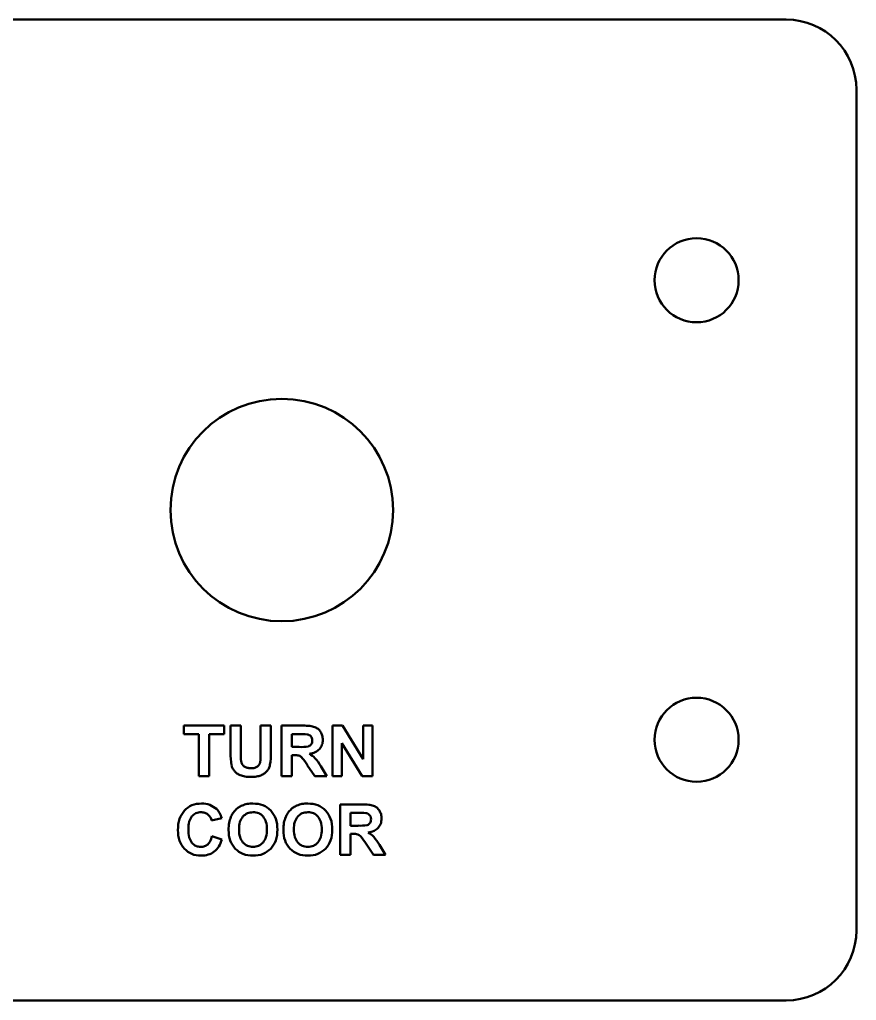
# Model space of a CAD drawing. Header units: inches. Extents: x 5.26 to 11.51, y 5.22 to 6.97.
# Drawn here: x 10.021 to 11.514, y 5.223 to 6.973 of the extents above; entities that cross this region are included whole.
import ezdxf

# ---------------------------------------------------------------- set-up
doc = ezdxf.new("R2010")
doc.units = ezdxf.units.IN
doc.header["$LTSCALE"] = 0.75
doc.header["$MEASUREMENT"] = 0
doc.layers.add('Visible', color=7, linetype='Continuous', lineweight=50)

msp = doc.modelspace()

# ---------------------------------------------------------------- linework, layer by layer
at = {"layer": 'Visible', "extrusion": (0, 1, 0)}
for p, q in [((11.3891, 6.9734), (5.3891, 6.9734)), ((11.5141, 5.3484), (11.5141, 6.8484)), ((10.3146, 5.7137), (10.3146, 5.6984)), ((10.3861, 5.7137), (10.3146, 5.7137)), ((10.3861, 5.6984), (10.3861, 5.7137)), ((10.4159, 5.7137), (10.3977, 5.7137)), ((10.3977, 5.7137), (10.3977, 5.6656)), ((10.4159, 5.6649), (10.4159, 5.7137)), ((10.4513, 5.7137), (10.4513, 5.6639)), ((10.4695, 5.7137), (10.4513, 5.7137)), ((10.4695, 5.6664), (10.4695, 5.7137)), ((10.4887, 5.7137), (10.4887, 5.6237)), ((10.5269, 5.7137), (10.4887, 5.7137)), ((10.5796, 5.7137), (10.5796, 5.6237)), ((10.5973, 5.7137), (10.5796, 5.7137)), ((10.6341, 5.6536), (10.5973, 5.7137)), ((10.6341, 5.7137), (10.6341, 5.6536)), ((10.651, 5.7137), (10.6341, 5.7137)), ((10.651, 5.6237), (10.651, 5.7137)), ((10.3146, 5.6984), (10.3413, 5.6984)), ((10.3413, 5.6984), (10.3413, 5.6237)), ((10.3595, 5.6984), (10.3861, 5.6984)), ((10.3595, 5.6237), (10.3595, 5.6984)), ((10.5069, 5.6984), (10.521, 5.6984)), ((10.5069, 5.6756), (10.5069, 5.6984)), ((10.5203, 5.6756), (10.5069, 5.6756)), ((10.5965, 5.6823), (10.6328, 5.6237)), ((10.5965, 5.6237), (10.5965, 5.6823)), ((10.5069, 5.6612), (10.5105, 5.6612)), ((10.5069, 5.6237), (10.5069, 5.6612)), ((10.5347, 5.6432), (10.5479, 5.6237)), ((10.5696, 5.6237), (10.5586, 5.6412)), ((10.3413, 5.6237), (10.3595, 5.6237)), ((10.4887, 5.6237), (10.5069, 5.6237)), ((10.5479, 5.6237), (10.5696, 5.6237)), ((10.5796, 5.6237), (10.5965, 5.6237)), ((10.6328, 5.6237), (10.651, 5.6237)), ((10.5935, 5.5732), (10.5935, 5.4832)), ((10.6317, 5.5732), (10.5935, 5.5732)), ((10.364, 5.5441), (10.382, 5.5484)), ((10.6117, 5.558), (10.6258, 5.558)), ((10.6117, 5.5351), (10.6117, 5.558)), ((10.6251, 5.5351), (10.6117, 5.5351)), ((10.3822, 5.5107), (10.3646, 5.5163)), ((10.6117, 5.5208), (10.6153, 5.5208)), ((10.6117, 5.4832), (10.6117, 5.5208)), ((10.6395, 5.5028), (10.6527, 5.4832)), ((10.6744, 5.4832), (10.6634, 5.5007)), ((10.5935, 5.4832), (10.6117, 5.4832)), ((10.6527, 5.4832), (10.6744, 5.4832)), ((5.3891, 5.2234), (11.3891, 5.2234))]:
    msp.add_line(p, q, dxfattribs=at)
at = {"layer": 'Visible'}
for centre, radius in [((11.2291, 6.5084), 0.075), ((10.4891, 6.0984), 0.1985), ((11.2291, 5.6884), 0.075)]:
    msp.add_circle(centre, radius, dxfattribs=at)
at = {"layer": 'Visible', "extrusion": (1e-16, 0, -1)}
for centre, radius, start, end in [((-11.3891, 6.8484), 0.125, 90, 180), ((-10.5241, 5.5454), 0.153, 88.842, 93.8101), ((-10.5238, 5.7449), 0.0694, 259.3593, 272.8982), ((-10.507, 5.6627), 0.1093, 349.5277, 1.5572), ((-10.5169, 5.6619), 0.1011, 353.1593, 1.6992), ((-10.3501, 5.6615), 0.1013, 178.6534, 187.3237), ((-10.3481, 5.6627), 0.1215, 178.2616, 189.1015), ((-10.4273, 5.5755), 0.127, 140.4135, 147.7851), ((-10.5177, 5.6265), 0.0424, 119.4599, 136.1647), ((-10.47, 5.5895), 0.1026, 139.6957, 149.7087), ((-10.6289, 5.405), 0.153, 88.8418, 93.8104), ((-10.6286, 5.6045), 0.0694, 259.3593, 272.8981), ((-10.5321, 5.4351), 0.127, 140.4133, 147.7851), ((-10.6225, 5.486), 0.0424, 119.4601, 136.1645), ((-10.5748, 5.449), 0.1026, 139.6956, 149.7085), ((-11.3891, 5.3484), 0.125, 180, 270)]:
    msp.add_arc(centre, radius, start, end, dxfattribs=at)
at = {"layer": 'Visible'}
for points, knots in [([(10.5479, 5.7112), (10.5451, 5.7119), (10.5382, 5.7136), (10.5311, 5.7136), (10.5269, 5.7137)], [-0.05377718, -0.05377718, -0.05377718, -0.05377718, -0.03167262, 0, 0, 0, 0]), ([(10.5584, 5.7026), (10.557, 5.7045), (10.5542, 5.7083), (10.55, 5.7102), (10.5479, 5.7112)], [-0.03493696, -0.03493696, -0.03493696, -0.03493696, -0.01722585, 0, 0, 0, 0]), ([(10.5343, 5.6981), (10.5357, 5.6978), (10.5383, 5.6972), (10.5402, 5.6954), (10.5411, 5.6946)], [-0.01987093, -0.01987093, -0.01987093, -0.01987093, -0.00941618, 0, 0, 0, 0]), ([(10.5411, 5.6946), (10.5419, 5.6935), (10.5434, 5.6913), (10.5435, 5.6887), (10.5436, 5.6873)], [-0.01995818, -0.01995818, -0.01995818, -0.01995818, -0.01054121, 0, 0, 0, 0]), ([(10.5563, 5.6717), (10.5581, 5.6741), (10.5617, 5.6791), (10.5621, 5.6852), (10.5623, 5.6884)], [-0.04592292, -0.04592292, -0.04592292, -0.04592292, -0.02379009, 0, 0, 0, 0]), ([(10.5623, 5.6884), (10.5621, 5.691), (10.5619, 5.696), (10.5595, 5.7004), (10.5584, 5.7026)], [-0.03776783, -0.03776783, -0.03776783, -0.03776783, -0.01846494, 0, 0, 0, 0]), ([(10.5417, 5.6805), (10.541, 5.6797), (10.5397, 5.678), (10.5377, 5.6771), (10.5366, 5.6767)], [-0.0163785, -0.0163785, -0.0163785, -0.0163785, -0.00829949, 0, 0, 0, 0]), ([(10.5385, 5.6634), (10.5421, 5.664), (10.5488, 5.6653), (10.554, 5.6697), (10.5563, 5.6717)], [-0.05068595, -0.05068595, -0.05068595, -0.05068595, -0.02329595, 0, 0, 0, 0]), ([(10.5436, 5.6873), (10.5435, 5.686), (10.5434, 5.6836), (10.5423, 5.6815), (10.5417, 5.6805)], [-0.01798499, -0.01798499, -0.01798499, -0.01798499, -0.00847873, 0, 0, 0, 0]), ([(10.5105, 5.6612), (10.5124, 5.6612), (10.5154, 5.6612), (10.5185, 5.6605), (10.5197, 5.6602)], [-0.02344382, -0.02344382, -0.02344382, -0.02344382, -0.00966757, 0, 0, 0, 0]), ([(10.5197, 5.6602), (10.5207, 5.6598), (10.5227, 5.6589), (10.5243, 5.6573), (10.5252, 5.6565)], [-0.01694634, -0.01694634, -0.01694634, -0.01694634, -0.00892626, 0, 0, 0, 0]), ([(10.3995, 5.6428), (10.4, 5.6411), (10.4011, 5.6374), (10.4034, 5.6344), (10.4046, 5.6328)], [-0.02863879, -0.02863879, -0.02863879, -0.02863879, -0.01481822, 0, 0, 0, 0]), ([(10.4221, 5.641), (10.4208, 5.6422), (10.4181, 5.6446), (10.4171, 5.6481), (10.4166, 5.6499)], [-0.02704166, -0.02704166, -0.02704166, -0.02704166, -0.01360592, 0, 0, 0, 0]), ([(10.4341, 5.6377), (10.4318, 5.6377), (10.4275, 5.6379), (10.4238, 5.64), (10.4221, 5.641)], [-0.03207402, -0.03207402, -0.03207402, -0.03207402, -0.01465469, 0, 0, 0, 0]), ([(10.4458, 5.6408), (10.4442, 5.6399), (10.4406, 5.6378), (10.4364, 5.6377), (10.4341, 5.6377)], [-0.03112982, -0.03112982, -0.03112982, -0.03112982, -0.01734731, 0, 0, 0, 0]), ([(10.4505, 5.6486), (10.4501, 5.6471), (10.4493, 5.6441), (10.447, 5.6419), (10.4458, 5.6408)], [-0.02349884, -0.02349884, -0.02349884, -0.02349884, -0.01199626, 0, 0, 0, 0]), ([(10.4626, 5.6322), (10.4638, 5.6338), (10.4663, 5.6373), (10.4674, 5.6414), (10.468, 5.6435)], [-0.03208808, -0.03208808, -0.03208808, -0.03208808, -0.01655022, 0, 0, 0, 0]), ([(10.4046, 5.6328), (10.406, 5.6313), (10.4091, 5.6281), (10.413, 5.6261), (10.4151, 5.6251)], [-0.03341597, -0.03341597, -0.03341597, -0.03341597, -0.01746279, 0, 0, 0, 0]), ([(10.4151, 5.6251), (10.4178, 5.6242), (10.4242, 5.6222), (10.4308, 5.6222), (10.4347, 5.6221)], [-0.05048403, -0.05048403, -0.05048403, -0.05048403, -0.02885142, 0, 0, 0, 0]), ([(10.4347, 5.6221), (10.4379, 5.6222), (10.4438, 5.6223), (10.4494, 5.6241), (10.452, 5.6249)], [-0.04472016, -0.04472016, -0.04472016, -0.04472016, -0.0200993, 0, 0, 0, 0]), ([(10.452, 5.6249), (10.454, 5.6258), (10.458, 5.6276), (10.4611, 5.6307), (10.4626, 5.6322)], [-0.03295307, -0.03295307, -0.03295307, -0.03295307, -0.01576467, 0, 0, 0, 0]), ([(10.346, 5.5747), (10.34, 5.5743), (10.3285, 5.5734), (10.3197, 5.5659), (10.3154, 5.5623)], [-0.085627, -0.085627, -0.085627, -0.085627, -0.04152593, 0, 0, 0, 0]), ([(10.3728, 5.565), (10.369, 5.5678), (10.361, 5.5737), (10.3511, 5.5744), (10.346, 5.5747)], [-0.07392101, -0.07392101, -0.07392101, -0.07392101, -0.03851111, 0, 0, 0, 0]), ([(10.4183, 5.5712), (10.4162, 5.5701), (10.4119, 5.568), (10.4084, 5.5648), (10.4066, 5.5631)], [-0.03619933, -0.03619933, -0.03619933, -0.03619933, -0.01859423, 0, 0, 0, 0]), ([(10.4377, 5.5747), (10.4342, 5.5746), (10.4275, 5.5744), (10.4213, 5.5722), (10.4183, 5.5712)], [-0.05035177, -0.05035177, -0.05035177, -0.05035177, -0.02397974, 0, 0, 0, 0]), ([(10.4695, 5.5624), (10.4651, 5.566), (10.4558, 5.5735), (10.4439, 5.5743), (10.4377, 5.5747)], [-0.08861997, -0.08861997, -0.08861997, -0.08861997, -0.04614455, 0, 0, 0, 0]), ([(10.5161, 5.5712), (10.514, 5.5701), (10.5097, 5.568), (10.5062, 5.5648), (10.5044, 5.5631)], [-0.03619933, -0.03619933, -0.03619933, -0.03619933, -0.01859423, 0, 0, 0, 0]), ([(10.5355, 5.5747), (10.532, 5.5746), (10.5253, 5.5744), (10.5191, 5.5722), (10.5161, 5.5712)], [-0.05035177, -0.05035177, -0.05035177, -0.05035177, -0.02397969, 0, 0, 0, 0]), ([(10.5673, 5.5624), (10.5629, 5.566), (10.5536, 5.5735), (10.5417, 5.5743), (10.5355, 5.5747)], [-0.08861997, -0.08861997, -0.08861997, -0.08861997, -0.04614455, 0, 0, 0, 0]), ([(10.6527, 5.5708), (10.6499, 5.5715), (10.643, 5.5732), (10.6359, 5.5732), (10.6317, 5.5732)], [-0.05377719, -0.05377719, -0.05377719, -0.05377719, -0.03167262, 0, 0, 0, 0]), ([(10.6632, 5.5621), (10.6618, 5.564), (10.659, 5.5678), (10.6548, 5.5698), (10.6527, 5.5708)], [-0.03493695, -0.03493695, -0.03493695, -0.03493695, -0.01722589, 0, 0, 0, 0]), ([(10.3154, 5.5623), (10.3121, 5.5575), (10.3047, 5.5471), (10.3042, 5.5343), (10.3038, 5.5274)], [-0.09514908, -0.09514908, -0.09514908, -0.09514908, -0.05123081, 0, 0, 0, 0]), ([(10.3226, 5.5287), (10.3226, 5.5335), (10.3228, 5.5418), (10.327, 5.5489), (10.3288, 5.552)], [-0.06210676, -0.06210676, -0.06210676, -0.06210676, -0.02668287, 0, 0, 0, 0]), ([(10.3288, 5.552), (10.3311, 5.5541), (10.3356, 5.5584), (10.3419, 5.5589), (10.345, 5.5592)], [-0.04625718, -0.04625718, -0.04625718, -0.04625718, -0.02346733, 0, 0, 0, 0]), ([(10.345, 5.5592), (10.3473, 5.559), (10.3518, 5.5588), (10.3555, 5.5563), (10.3573, 5.5551)], [-0.03341471, -0.03341471, -0.03341471, -0.03341471, -0.01620494, 0, 0, 0, 0]), ([(10.3573, 5.5551), (10.3589, 5.5536), (10.3621, 5.5505), (10.3633, 5.5463), (10.364, 5.5441)], [-0.03326622, -0.03326622, -0.03326622, -0.03326622, -0.01709169, 0, 0, 0, 0]), ([(10.382, 5.5484), (10.3809, 5.5517), (10.3789, 5.5578), (10.3747, 5.5627), (10.3728, 5.565)], [-0.0486042, -0.0486042, -0.0486042, -0.0486042, -0.02247109, 0, 0, 0, 0]), ([(10.3983, 5.5507), (10.3971, 5.5473), (10.3945, 5.5398), (10.3943, 5.5319), (10.3941, 5.5276)], [-0.05987126, -0.05987126, -0.05987126, -0.05987126, -0.0322285, 0, 0, 0, 0]), ([(10.4066, 5.5631), (10.405, 5.5612), (10.4016, 5.5574), (10.3994, 5.553), (10.3983, 5.5507)], [-0.03803585, -0.03803585, -0.03803585, -0.03803585, -0.0189605, 0, 0, 0, 0]), ([(10.4129, 5.5283), (10.413, 5.5329), (10.4132, 5.5413), (10.4177, 5.5484), (10.4197, 5.5515)], [-0.06257351, -0.06257351, -0.06257351, -0.06257351, -0.02781712, 0, 0, 0, 0]), ([(10.4197, 5.5515), (10.4223, 5.5537), (10.4274, 5.5583), (10.4343, 5.5589), (10.4379, 5.5592)], [-0.05122404, -0.05122404, -0.05122404, -0.05122404, -0.0262285, 0, 0, 0, 0]), ([(10.4379, 5.5592), (10.4414, 5.5589), (10.4482, 5.5584), (10.4534, 5.5538), (10.4559, 5.5516)], [-0.05091084, -0.05091084, -0.05091084, -0.05091084, -0.02475061, 0, 0, 0, 0]), ([(10.4559, 5.5516), (10.4578, 5.5485), (10.4623, 5.5415), (10.4625, 5.5331), (10.4627, 5.5285)], [-0.06212042, -0.06212042, -0.06212042, -0.06212042, -0.03457504, 0, 0, 0, 0]), ([(10.4814, 5.5281), (10.4811, 5.5348), (10.4804, 5.5475), (10.473, 5.5576), (10.4695, 5.5624)], [-0.09410741, -0.09410741, -0.09410741, -0.09410741, -0.04382832, 0, 0, 0, 0]), ([(10.4961, 5.5507), (10.4949, 5.5473), (10.4923, 5.5398), (10.4921, 5.5319), (10.4919, 5.5276)], [-0.05987126, -0.05987126, -0.05987126, -0.05987126, -0.0322285, 0, 0, 0, 0]), ([(10.5044, 5.5631), (10.5028, 5.5612), (10.4994, 5.5574), (10.4972, 5.553), (10.4961, 5.5507)], [-0.03803585, -0.03803585, -0.03803585, -0.03803585, -0.0189605, 0, 0, 0, 0]), ([(10.5107, 5.5283), (10.5108, 5.5329), (10.511, 5.5413), (10.5155, 5.5484), (10.5175, 5.5515)], [-0.06257353, -0.06257353, -0.06257353, -0.06257353, -0.02781715, 0, 0, 0, 0]), ([(10.5175, 5.5515), (10.5201, 5.5537), (10.5252, 5.5583), (10.5321, 5.5589), (10.5357, 5.5592)], [-0.05122399, -0.05122399, -0.05122399, -0.05122399, -0.0262285, 0, 0, 0, 0]), ([(10.5357, 5.5592), (10.5392, 5.5589), (10.546, 5.5584), (10.5512, 5.5538), (10.5537, 5.5516)], [-0.05091084, -0.05091084, -0.05091084, -0.05091084, -0.02475061, 0, 0, 0, 0]), ([(10.5537, 5.5516), (10.5556, 5.5485), (10.5601, 5.5415), (10.5603, 5.5331), (10.5605, 5.5285)], [-0.06212044, -0.06212044, -0.06212044, -0.06212044, -0.03457503, 0, 0, 0, 0]), ([(10.5792, 5.5281), (10.5789, 5.5348), (10.5782, 5.5475), (10.5708, 5.5576), (10.5673, 5.5624)], [-0.09410747, -0.09410747, -0.09410747, -0.09410747, -0.04382838, 0, 0, 0, 0]), ([(10.6391, 5.5577), (10.6405, 5.5574), (10.6431, 5.5568), (10.645, 5.555), (10.6459, 5.5541)], [-0.01987103, -0.01987103, -0.01987103, -0.01987103, -0.00941616, 0, 0, 0, 0]), ([(10.6459, 5.5541), (10.6466, 5.5531), (10.6481, 5.5509), (10.6483, 5.5482), (10.6484, 5.5468)], [-0.01995822, -0.01995822, -0.01995822, -0.01995822, -0.0105412, 0, 0, 0, 0]), ([(10.6611, 5.5312), (10.6629, 5.5336), (10.6665, 5.5386), (10.6669, 5.5448), (10.6671, 5.548)], [-0.04592292, -0.04592292, -0.04592292, -0.04592292, -0.02379008, 0, 0, 0, 0]), ([(10.6671, 5.548), (10.6669, 5.5505), (10.6667, 5.5555), (10.6643, 5.56), (10.6632, 5.5621)], [-0.03776786, -0.03776786, -0.03776786, -0.03776786, -0.01846498, 0, 0, 0, 0]), ([(10.6465, 5.54), (10.6458, 5.5392), (10.6445, 5.5375), (10.6425, 5.5367), (10.6414, 5.5362)], [-0.0163785, -0.0163785, -0.0163785, -0.0163785, -0.00829955, 0, 0, 0, 0]), ([(10.6433, 5.5229), (10.6469, 5.5236), (10.6536, 5.5248), (10.6588, 5.5292), (10.6611, 5.5312)], [-0.050686, -0.050686, -0.050686, -0.050686, -0.02329599, 0, 0, 0, 0]), ([(10.6484, 5.5468), (10.6483, 5.5455), (10.6482, 5.5431), (10.6471, 5.541), (10.6465, 5.54)], [-0.01798504, -0.01798504, -0.01798504, -0.01798504, -0.00847879, 0, 0, 0, 0]), ([(10.3038, 5.5274), (10.3042, 5.5208), (10.3048, 5.5085), (10.312, 5.4986), (10.3154, 5.4939)], [-0.09168086, -0.09168086, -0.09168086, -0.09168086, -0.04288512, 0, 0, 0, 0]), ([(10.3287, 5.5044), (10.3269, 5.5076), (10.3227, 5.5151), (10.3226, 5.5237), (10.3226, 5.5287)], [-0.06458908, -0.06458908, -0.06458908, -0.06458908, -0.0373166, 0, 0, 0, 0]), ([(10.3646, 5.5163), (10.3638, 5.5133), (10.3624, 5.5079), (10.3588, 5.5037), (10.3571, 5.5018)], [-0.04192403, -0.04192403, -0.04192403, -0.04192403, -0.01886829, 0, 0, 0, 0]), ([(10.3941, 5.5276), (10.3945, 5.521), (10.3952, 5.5086), (10.4025, 5.4986), (10.406, 5.4939)], [-0.09260848, -0.09260848, -0.09260848, -0.09260848, -0.04332085, 0, 0, 0, 0]), ([(10.4199, 5.5051), (10.4179, 5.5082), (10.4133, 5.5152), (10.413, 5.5236), (10.4129, 5.5283)], [-0.06257853, -0.06257853, -0.06257853, -0.06257853, -0.03442339, 0, 0, 0, 0]), ([(10.4627, 5.5285), (10.4625, 5.5238), (10.4623, 5.5153), (10.4577, 5.5082), (10.4557, 5.505)], [-0.06324793, -0.06324793, -0.06324793, -0.06324793, -0.02817481, 0, 0, 0, 0]), ([(10.4696, 5.494), (10.473, 5.4987), (10.4804, 5.5088), (10.4811, 5.5214), (10.4814, 5.5281)], [-0.09349159, -0.09349159, -0.09349159, -0.09349159, -0.04990423, 0, 0, 0, 0]), ([(10.4919, 5.5276), (10.4923, 5.521), (10.493, 5.5086), (10.5003, 5.4986), (10.5038, 5.4939)], [-0.09260848, -0.09260848, -0.09260848, -0.09260848, -0.04332085, 0, 0, 0, 0]), ([(10.5177, 5.5051), (10.5157, 5.5082), (10.5111, 5.5152), (10.5108, 5.5236), (10.5107, 5.5283)], [-0.06257853, -0.06257853, -0.06257853, -0.06257853, -0.03442339, 0, 0, 0, 0]), ([(10.5605, 5.5285), (10.5603, 5.5238), (10.5601, 5.5153), (10.5555, 5.5082), (10.5535, 5.505)], [-0.06324793, -0.06324793, -0.06324793, -0.06324793, -0.02817481, 0, 0, 0, 0]), ([(10.5674, 5.494), (10.5708, 5.4987), (10.5782, 5.5088), (10.5789, 5.5214), (10.5792, 5.5281)], [-0.09349161, -0.09349161, -0.09349161, -0.09349161, -0.04990425, 0, 0, 0, 0]), ([(10.6153, 5.5208), (10.6172, 5.5208), (10.6202, 5.5208), (10.6232, 5.52), (10.6245, 5.5197)], [-0.02344381, -0.02344381, -0.02344381, -0.02344381, -0.0096675, 0, 0, 0, 0]), ([(10.6245, 5.5197), (10.6255, 5.5193), (10.6275, 5.5184), (10.6291, 5.5168), (10.6299, 5.516)], [-0.01694633, -0.01694633, -0.01694633, -0.01694633, -0.00892623, 0, 0, 0, 0]), ([(10.3447, 5.4972), (10.3416, 5.4975), (10.3354, 5.4981), (10.3309, 5.5023), (10.3287, 5.5044)], [-0.04570155, -0.04570155, -0.04570155, -0.04570155, -0.02262784, 0, 0, 0, 0]), ([(10.3571, 5.5018), (10.3553, 5.5004), (10.3516, 5.4977), (10.347, 5.4974), (10.3447, 5.4972)], [-0.0343433, -0.0343433, -0.0343433, -0.0343433, -0.01736178, 0, 0, 0, 0]), ([(10.3688, 5.4888), (10.3717, 5.4917), (10.3781, 5.4978), (10.3808, 5.5062), (10.3822, 5.5107)], [-0.06618404, -0.06618404, -0.06618404, -0.06618404, -0.03537182, 0, 0, 0, 0]), ([(10.4379, 5.4972), (10.4344, 5.4975), (10.4275, 5.4981), (10.4225, 5.5028), (10.4199, 5.5051)], [-0.0509739, -0.0509739, -0.0509739, -0.0509739, -0.02529707, 0, 0, 0, 0]), ([(10.4557, 5.505), (10.4532, 5.5027), (10.4481, 5.4981), (10.4413, 5.4975), (10.4379, 5.4972)], [-0.05069846, -0.05069846, -0.05069846, -0.05069846, -0.02561188, 0, 0, 0, 0]), ([(10.5357, 5.4972), (10.5322, 5.4975), (10.5253, 5.4981), (10.5203, 5.5028), (10.5177, 5.5051)], [-0.05097389, -0.05097389, -0.05097389, -0.05097389, -0.02529712, 0, 0, 0, 0]), ([(10.5535, 5.505), (10.551, 5.5027), (10.5459, 5.4981), (10.5391, 5.4975), (10.5357, 5.4972)], [-0.05069851, -0.05069851, -0.05069851, -0.05069851, -0.02561188, 0, 0, 0, 0]), ([(10.3154, 5.4939), (10.3195, 5.4903), (10.328, 5.4831), (10.3392, 5.4821), (10.3448, 5.4817)], [-0.08291904, -0.08291904, -0.08291904, -0.08291904, -0.04220139, 0, 0, 0, 0]), ([(10.3448, 5.4817), (10.3494, 5.4819), (10.3579, 5.4823), (10.3653, 5.4867), (10.3688, 5.4888)], [-0.06426886, -0.06426886, -0.06426886, -0.06426886, -0.03037879, 0, 0, 0, 0]), ([(10.406, 5.4939), (10.4104, 5.4903), (10.4197, 5.4828), (10.4317, 5.4821), (10.4379, 5.4817)], [-0.08875268, -0.08875268, -0.08875268, -0.08875268, -0.04642286, 0, 0, 0, 0]), ([(10.4379, 5.4817), (10.4441, 5.4821), (10.456, 5.4829), (10.4652, 5.4904), (10.4696, 5.494)], [-0.08823294, -0.08823294, -0.08823294, -0.08823294, -0.04226462, 0, 0, 0, 0]), ([(10.5038, 5.4939), (10.5082, 5.4903), (10.5175, 5.4828), (10.5295, 5.4821), (10.5357, 5.4817)], [-0.08875268, -0.08875268, -0.08875268, -0.08875268, -0.04642286, 0, 0, 0, 0]), ([(10.5357, 5.4817), (10.5419, 5.4821), (10.5538, 5.4829), (10.563, 5.4904), (10.5674, 5.494)], [-0.08823295, -0.08823295, -0.08823295, -0.08823295, -0.04226457, 0, 0, 0, 0])]:
    msp.add_open_spline(points, degree=3, knots=knots, dxfattribs=at)

doc.saveas('drawing.dxf')
